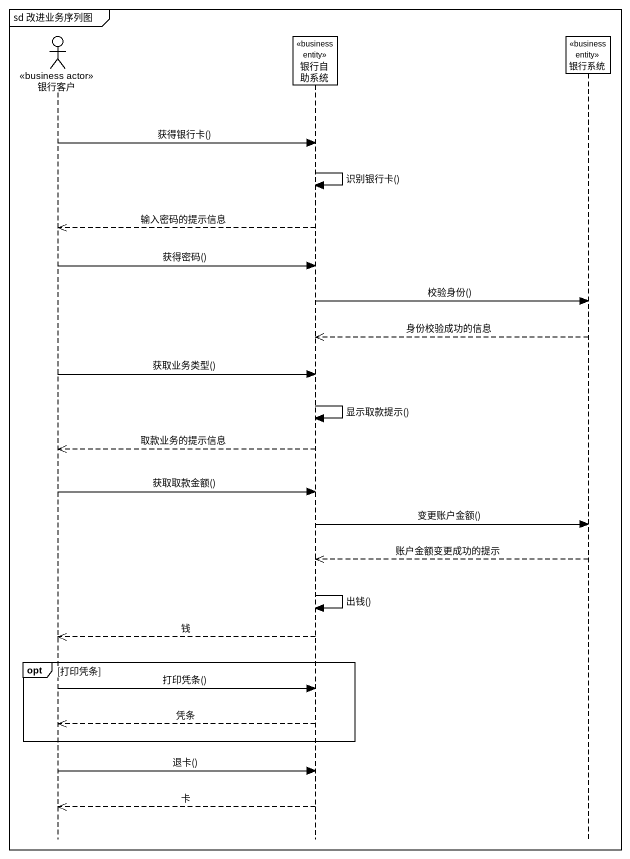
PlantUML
@startuml
mainframe sd 改进业务序列图
hide footbox
actor 银行客户 <<business actor>>
participant 银行自助系统 <<business entity>>
participant 银行系统 <<business entity>>

银行客户 -> 银行自助系统 : 获得银行卡()
银行自助系统 -> 银行自助系统 : 识别银行卡()
银行自助系统 -->> 银行客户 : 输入密码的提示信息
银行客户 -> 银行自助系统 : 获得密码()
银行自助系统 -> 银行系统 : 校验身份()
银行系统 -->> 银行自助系统 : 身份校验成功的信息
银行客户 -> 银行自助系统 : 获取业务类型()
银行自助系统 -> 银行自助系统 : 显示取款提示()
银行自助系统 -->> 银行客户 : 取款业务的提示信息
银行客户 -> 银行自助系统 : 获取取款金额()
银行自助系统 -> 银行系统 : 变更账户金额()
银行系统 -->> 银行自助系统 : 账户金额变更成功的提示
银行自助系统 -> 银行自助系统 : 出钱()
银行自助系统 -->> 银行客户 : 钱
opt 打印凭条
  银行客户 -> 银行自助系统 : 打印凭条()
  银行自助系统 -->> 银行客户 : 凭条
end
银行客户 -> 银行自助系统 : 退卡()
银行自助系统 -->> 银行客户 : 卡
@enduml
